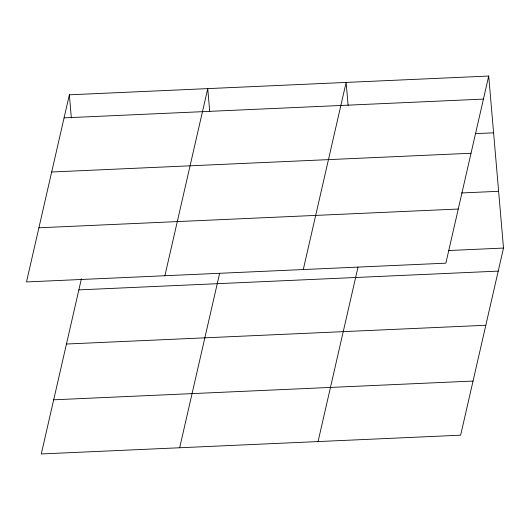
<?xml version="1.0" encoding="UTF-8"?>
<svg xmlns="http://www.w3.org/2000/svg" width="530" height="530" viewBox="0 0 530 530"><rect width="100%" height="100%" fill="white"/><g stroke="black" fill="none" stroke-linecap="round" stroke-linejoin="round"><path stroke-width="0.79" d="M69.357 94.81L26.5 281.933L445.863 263.171L488.713 76.048L69.357 94.81L71.338 117.845M81.408 278.753L41.287 453.952L460.643 435.19L503.5 248.066L488.713 76.048M164.89 275.739L207.747 88.623L209.728 111.658M179.67 447.757L219.619 273.361M303.279 269.551L346.136 82.428L348.111 105.463M318.06 441.569L358.002 267.166M64.077 117.865L483.433 99.103M475.463 133.626L493.596 132.818M51.675 172.005L471.037 153.249M461.531 192.96L498.624 191.303M38.902 227.787L458.258 209.032M448.281 250.538L503.5 248.066M78.857 289.883L498.22 271.121M66.462 344.023L485.818 325.268M53.682 399.805L473.045 381.05"/></g></svg>
